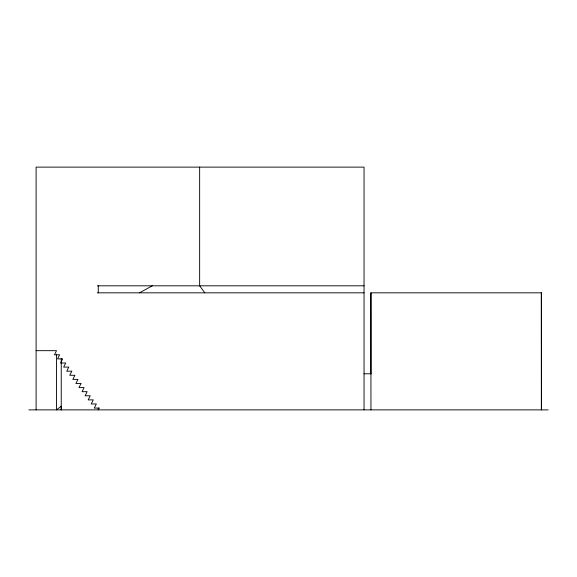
<?xml version="1.0" encoding="UTF-8"?>
<svg xmlns="http://www.w3.org/2000/svg" width="577" height="577" viewBox="0 0 577 577"><rect width="100%" height="100%" fill="white"/><g stroke="black" fill="none" stroke-linecap="round" stroke-linejoin="round"><path stroke-width="0.87" d="M139.439 292.835L152.292 285.81M97.369 285.81L364.044 285.81M97.369 292.835L364.044 292.835M541.464 292.835L370.917 292.835L370.953 409.879M36.099 350.672L56.524 350.672L54.469 354.826L59.597 354.776L57.534 358.93L62.655 358.872L60.599 363.027L65.72 362.969L63.658 367.123L68.786 367.066L66.723 371.22L71.844 371.162L69.781 375.317L74.909 375.266L72.846 379.421L77.967 379.363L75.912 383.517L81.112 383.416L78.97 387.614L84.098 387.556L82.035 391.711L87.156 391.653L85.093 395.808L90.221 395.757L88.158 399.911L93.279 399.854L91.224 404.008L96.345 403.95L94.282 408.105L99.41 408.047L98.27 409.879L98.27 408.062M364.044 373.781L370.917 373.781M28.85 409.879L548.15 409.879M199.685 285.81L204.792 292.835M370.953 292.835L370.953 373.867M364.044 409.879L364.044 167.121L36.099 167.121L36.099 409.879M199.642 167.121L199.642 285.81M98.27 285.81L98.27 292.835M61.249 358.562L61.249 409.879L61.249 406.15L56.524 409.879L56.524 354.264M541.385 409.879L541.349 292.835L541.406 409.879"/></g></svg>
